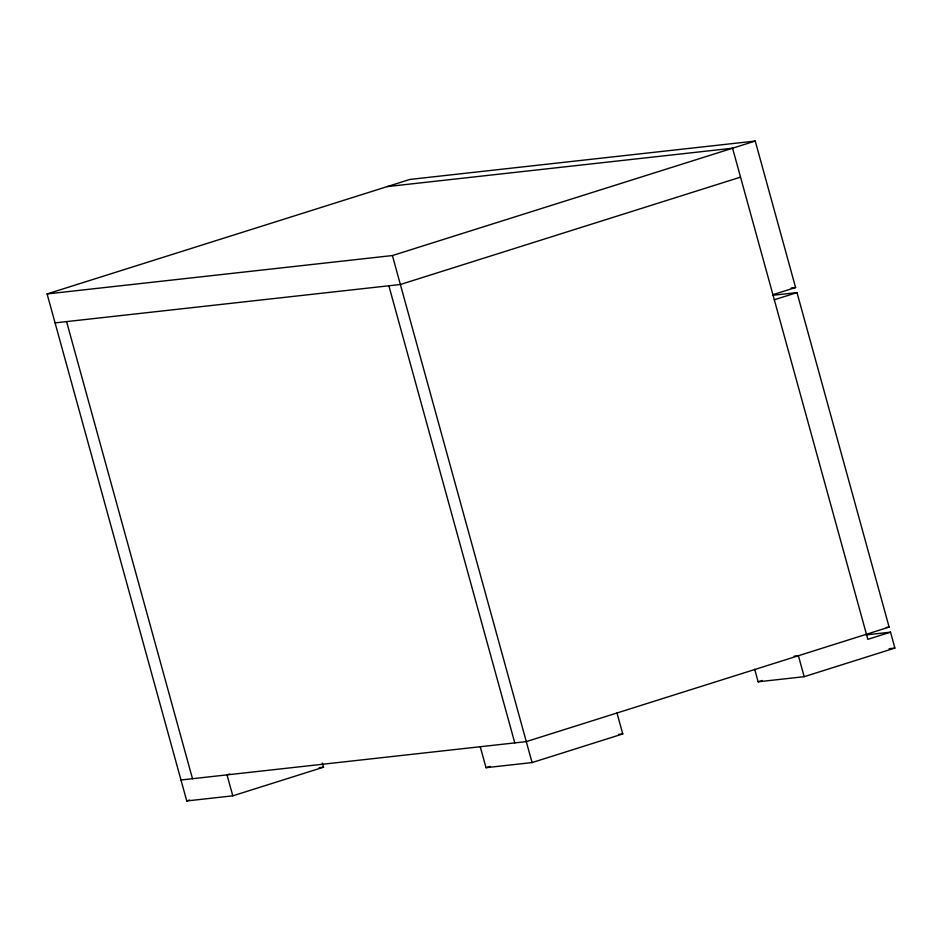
<?xml version="1.0" encoding="UTF-8"?>
<svg xmlns="http://www.w3.org/2000/svg" width="942" height="942" viewBox="0 0 942 942"><rect width="100%" height="100%" fill="white"/><g stroke="black" fill="none" stroke-linecap="round" stroke-linejoin="round"><path stroke-width="1.41" d="M322.352 763.02L323.506 767.212L232.792 795.837L186.751 800.947L47.1 293.939L409.935 179.427L755.248 141.053L795.59 287.522L772.911 294.681M47.1 293.939L392.402 255.553L755.248 141.053M740.542 177.143L400.374 284.496L55.072 322.882M774.312 299.756L796.991 292.597L889.13 627.101L526.284 741.613L180.982 779.988M229.695 774.03L227.022 774.877L232.792 795.837M186.751 800.947L189.542 800.064M754.683 669.232L758.145 681.808L804.185 676.686L894.9 648.061L890.52 632.176L867.841 639.335L732.57 148.212L387.256 186.587M480.243 746.723L486.025 767.683L490.205 766.364M758.145 681.808L762.337 680.489M486.025 767.683L532.065 762.573L622.768 733.948L616.998 712.988M791.221 288.017L795.59 287.522M772.534 295.317L796.991 292.597M886.245 627.431L889.13 627.101M866.063 634.896L890.52 632.176M794.106 656.209L798.416 655.738L804.185 676.686M889.142 648.708L894.9 648.061M319.185 767.683L323.506 767.212M618.458 734.419L622.768 733.948M392.402 255.553L532.065 762.573M388.869 285.779L514.779 742.885M66.576 321.599L192.498 778.716"/></g></svg>
